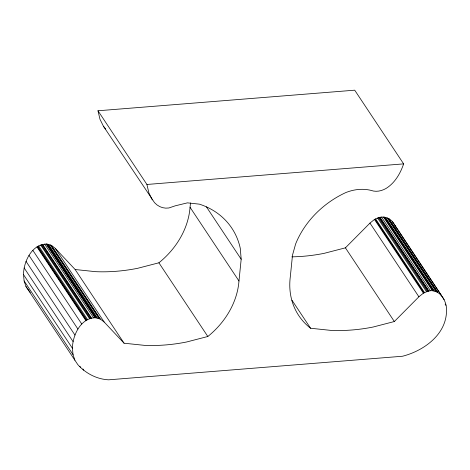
<?xml version="1.0" encoding="UTF-8"?>
<svg xmlns="http://www.w3.org/2000/svg" width="470" height="470" viewBox="0 0 470 470"><rect width="100%" height="100%" fill="white"/><g stroke="black" fill="none" stroke-linecap="round" stroke-linejoin="round"><path stroke-width="0.7" d="M23.5 274.603C23.612 261.514 31.983 243.889 46.947 244.047L51.418 245.363L55.26 248.336L75.141 269.516L124.068 343.212L144.537 345.362A170.692 140.248 -33.6 0 0 186.578 341.995L207.828 336.497A77.515 63.691 -33.6 0 0 238.971 280.984L241.18 259.228L240.288 248.395A84.729 69.619 -33.6 0 0 199.445 204.162L187.418 202.858L175.251 205.819L168.859 207.981L165.71 208.139L162.649 207.681L159.741 206.6L157.021 204.932L154.542 202.688L103.412 126.213L99.969 119.245L97.989 110.773L354.703 90.181L403.63 163.877C400.37 173.506 394.888 182.965 386.064 188.447C382.263 190.644 377.798 191.831 373.421 191.049C364.832 188.317 355.684 188.94 347.277 192.018L346.202 192.389A84.729 69.619 -33.6 0 0 295.63 243.959L292.505 255.11L290.296 276.865A77.515 63.691 -33.6 0 0 310.582 328.248L331.05 330.404A170.692 140.248 -33.6 0 0 373.092 327.032L394.342 321.533L418.887 296.787L423.399 293.145L428.217 291.083C439.673 288.134 447.493 301.505 446.5 311.657C445.824 335.057 423.353 350.914 402.531 356.242L108.635 379.819C96.82 379.243 85.669 373.374 77.82 364.638L25.956 286.518L24.117 280.942L23.5 274.603L72.427 348.299L73.044 354.639L74.883 360.214M72.427 348.299C72.533 335.21 80.905 317.585 95.874 317.744L100.345 319.06L104.181 322.032L124.068 343.212M75.141 269.516L95.616 271.672A170.692 140.248 -33.6 0 0 137.657 268.3L158.901 262.8A77.515 63.691 -33.6 0 0 190.05 207.288L190.491 202.934M291.835 256.837A170.692 140.248 -33.6 0 0 324.171 253.336L345.421 247.837L369.966 223.091L374.473 219.449L379.29 217.387C384.019 216.253 389.095 217.816 392.344 221.488L441.265 295.184M97.989 110.773L146.916 184.469L403.63 163.877M30.338 292.405L25.956 286.518M103.412 126.213L105.615 128.992M392.344 221.488L444.156 299.672M388.849 218.691L437.776 292.387M388.543 218.444L437.464 292.14M445.137 304.072L445.942 305.288M387.991 218.268L436.918 291.964M387.309 217.939L436.236 291.635M385.471 217.369L434.397 291.059M384.801 217.269L433.728 290.965M384.09 217.046L433.017 290.742M383.555 217.087L432.482 290.783M381.593 217.099L430.514 290.795M380.048 217.334L428.975 291.03M379.596 217.404L428.517 291.1M379.29 217.387L428.217 291.083M378.491 217.733L427.412 291.429M377.592 217.998L426.513 291.694M375.606 218.879L424.528 292.575M375.048 219.208L423.975 292.898M374.473 219.449L423.399 293.145M369.966 223.091L418.887 296.787M345.421 247.837L394.342 321.533M291.982 300.236L310.582 328.248M206.412 206.847L241.18 259.228M190.05 207.288L238.971 280.984M158.901 262.8L207.828 336.497M55.26 248.336L104.181 322.032M51.418 245.363L100.345 319.06M50.889 245.211L99.816 318.907M50.39 244.964L99.317 318.66M48.551 244.394L97.478 318.09M47.693 244.271L96.614 317.961M46.947 244.047L95.874 317.744M46.636 244.112L95.563 317.808M46.189 244.118L95.116 317.814M44.668 244.124L93.595 317.82M42.67 244.429L91.597 318.125M42.141 244.476L91.062 318.172M41.372 244.817L90.293 318.513M40.667 245.029L89.594 318.725M38.681 245.904L87.608 319.6M37.923 246.351L86.85 320.046M37.33 246.615L86.257 320.311M36.966 246.92L85.887 320.616M32.841 250.328L81.768 324.024M28.987 255.357L77.908 329.047M26.02 261.355L74.947 335.051M24.146 267.918L73.073 341.614M82.943 368.991L83.754 370.207M24.117 280.942L73.044 354.639M79.9 366.353L80.705 367.569M152.333 199.909L148.896 192.941L146.916 184.469M395.235 225.976L395.628 227.221"/></g></svg>
